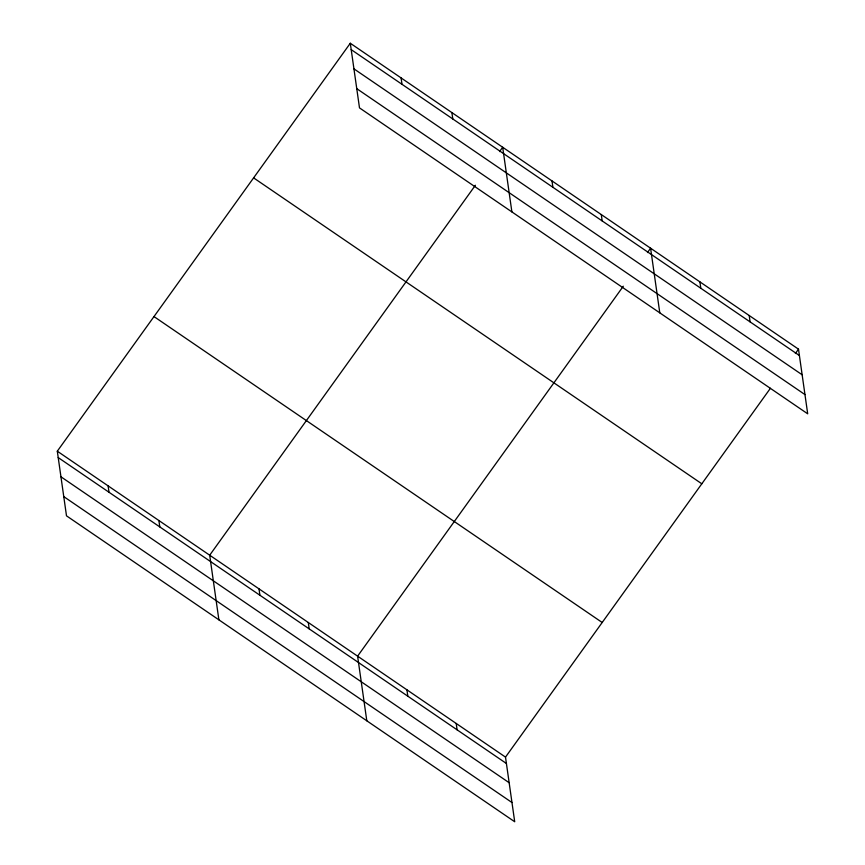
<?xml version="1.0" encoding="UTF-8"?>
<svg xmlns="http://www.w3.org/2000/svg" width="865" height="865" viewBox="0 0 865 865"><rect width="100%" height="100%" fill="white"/><g stroke="black" fill="none" stroke-linecap="round" stroke-linejoin="round"><path stroke-width="1.3" d="M770.434 388.255L505.506 757.113L514.707 821.75L66.497 515.832L57.306 451.195L350.293 43.25L798.503 349.168L807.694 413.805L359.494 107.887L350.293 43.25M475.393 185.261L209.687 555.211L218.888 619.848M499.559 151.602L502.684 147.266L511.885 211.893M623.297 286.218L357.602 656.157L366.803 720.794M647.474 252.558L650.588 248.212L659.79 312.849M795.378 353.515L798.503 349.168M351.201 49.629L799.411 355.547M353.936 68.854L802.147 374.772M356.758 88.663L804.958 394.581M253.607 177.876L701.818 483.795M153.992 316.579L602.191 622.486M57.306 451.195L505.506 757.113M58.204 457.574L506.414 763.492M60.95 476.799L509.15 782.717M63.761 496.607L511.972 802.525M749.198 315.52L750.106 321.888M699.893 281.86L700.801 288.24M601.283 214.563L602.191 220.943M551.989 180.915L552.897 187.283M451.887 112.591L452.795 118.97M401.09 77.926L401.998 84.294M456.201 723.464L457.109 729.844M406.907 689.816L407.815 696.184M308.297 622.508L309.205 628.887M258.992 588.86L259.9 595.239M158.89 520.535L159.798 526.915M108.103 485.871L109.001 492.239"/></g></svg>
